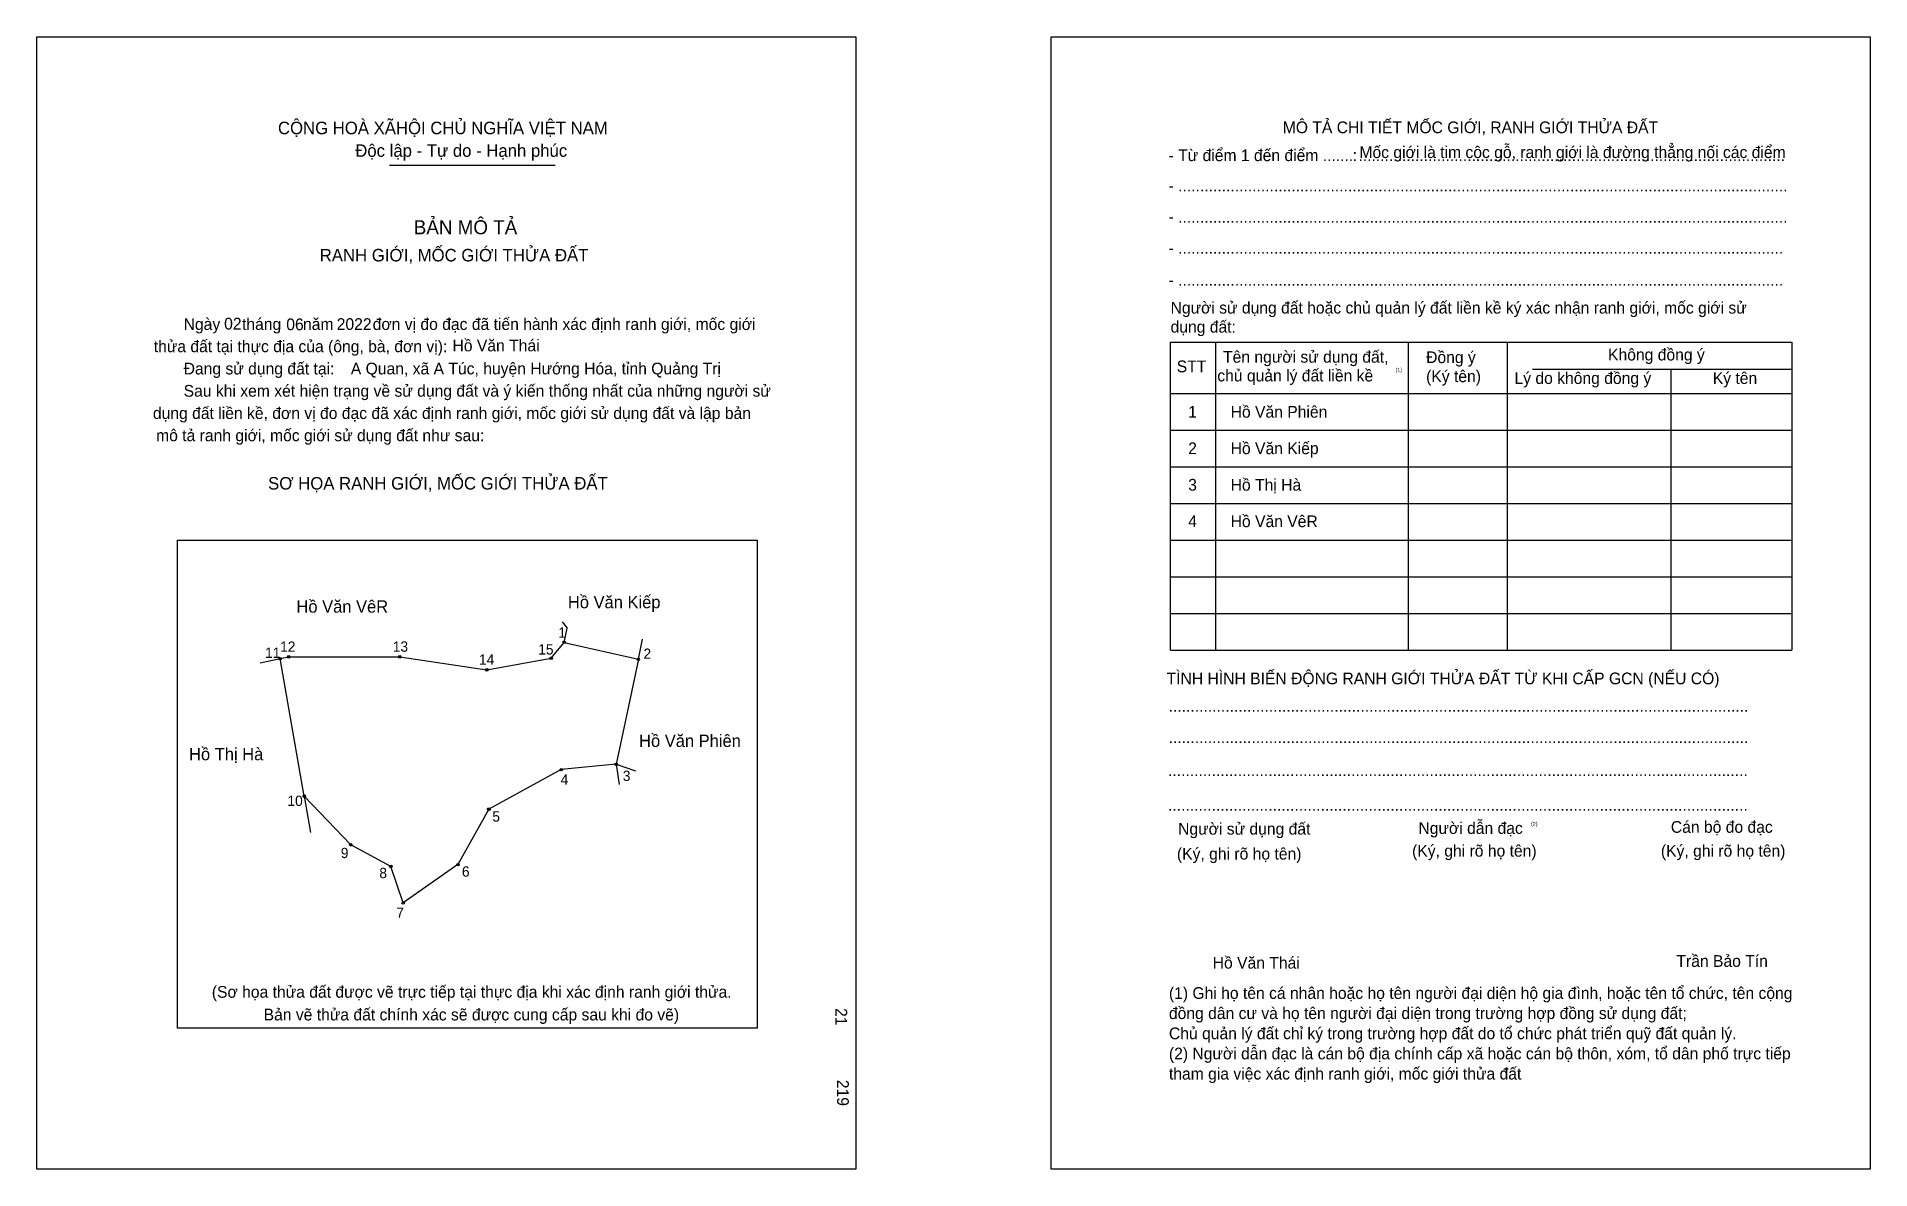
# Model space of a CAD drawing. Extents: x 547673 to 548256, y 1821056 to 1821416.
import ezdxf

# ---------------------------------------------------------------- set-up
doc = ezdxf.new("R2010")
doc.units = 0
for name, color, linetype in [('bmtKhungInTrang1', 7, 'Continuous'), ('bmtKhungInTrang2', 7, 'Continuous'), ('bmtNoiDung', 7, 'Continuous'), ('bmtTemplate', 7, 'Continuous'), ('CanhThua', 7, 'Continuous'), ('MocDinhThua', 7, 'Continuous'), ('RauThua', 7, 'Continuous'), ('SoHieuDinhThua', 7, 'Continuous'), ('TenChuLanCan', 7, 'Continuous')]:
    doc.layers.add(name, color=color, linetype=linetype)

msp = doc.modelspace()

# ---------------------------------------------------------------- linework, layer by layer
at = {"layer": 'bmtKhungInTrang1'}
msp.add_lwpolyline([(547673.44, 1821416.03), (547933.79, 1821416.03), (547933.79, 1821055.93), (547673.44, 1821055.93)], close=True, dxfattribs=at)
at = {"layer": 'bmtKhungInTrang2'}
msp.add_lwpolyline([(547995.88, 1821416.03), (548256.23, 1821416.03), (548256.23, 1821055.93), (547995.88, 1821055.93)], close=True, dxfattribs=at)
at = {"layer": 'bmtTemplate'}
for p, q in [((547785.63, 1821375.22), (547838.28, 1821375.22)), ((548048.11, 1821318.9), (548048.11, 1821221.01)), ((548109.35, 1821318.9), (548109.35, 1821221.01)), ((548140.86, 1821319.02), (548140.86, 1821221.01)), ((548231.31, 1821318.9), (548231.31, 1821221.01)), ((548148.86, 1821310.28), (548231.31, 1821310.28)), ((548033.83, 1821302.59), (548231.31, 1821302.59)), ((548033.83, 1821290.93), (548231.31, 1821290.93)), ((548033.83, 1821279.28), (548231.31, 1821279.28)), ((548033.83, 1821267.63), (548231.31, 1821267.63)), ((548033.83, 1821255.97), (548231.31, 1821255.97)), ((548033.83, 1821244.32), (548231.31, 1821244.32)), ((548033.83, 1821232.66), (548231.31, 1821232.66)), ((548033.83, 1821221.01), (548231.31, 1821221.01))]:
    msp.add_line(p, q, dxfattribs=at)
for points in [[(548033.7, 1821318.9), (548231.31, 1821318.9)], [(548033.7, 1821318.9), (548033.7, 1821221.01)], [(548192.87, 1821310.16), (548192.87, 1821221.01)]]:
    msp.add_lwpolyline(points, dxfattribs=at)
msp.add_lwpolyline([(547718.23, 1821100.78), (547718.23, 1821255.96), (547902.45, 1821255.96), (547902.45, 1821100.78)], close=True, dxfattribs=at)
at = {"layer": 'CanhThua'}
for p, q in [((547750.84, 1821218.31), (547753.56, 1821218.87)), ((547753.56, 1821218.87), (547788.82, 1821218.86)), ((547788.82, 1821218.86), (547816.51, 1821214.74)), ((547836.95, 1821218.41), (547841.11, 1821223.47)), ((547841.11, 1821223.47), (547864.69, 1821218.1)), ((547758.48, 1821174.57), (547750.84, 1821218.31)), ((547816.51, 1821214.74), (547836.95, 1821218.41)), ((547864.69, 1821218.1), (547857.63, 1821184.69)), ((547857.63, 1821184.69), (547840.18, 1821183.01)), ((547840.18, 1821183.01), (547817.14, 1821170.43)), ((547773.26, 1821159.11), (547758.48, 1821174.57)), ((547817.14, 1821170.43), (547807.34, 1821152.8)), ((547786.01, 1821152.24), (547773.26, 1821159.11)), ((547789.94, 1821140.64), (547786.01, 1821152.24)), ((547807.34, 1821152.8), (547789.94, 1821140.64))]:
    msp.add_line(p, q, dxfattribs=at)
at = {"layer": 'MocDinhThua'}
for centre in [(547750.84, 1821218.31), (547753.56, 1821218.87), (547788.82, 1821218.86), (547836.95, 1821218.41), (547841.11, 1821223.47), (547816.51, 1821214.74), (547864.69, 1821218.1), (547857.63, 1821184.69), (547840.18, 1821183.01), (547758.48, 1821174.57), (547817.14, 1821170.43), (547773.26, 1821159.11), (547786.01, 1821152.24), (547807.34, 1821152.8), (547789.94, 1821140.64)]:
    msp.add_circle(centre, 0.392, dxfattribs=at)
at = {"layer": 'RauThua'}
for p, q in [((547840.5, 1821229.95), (547842.03, 1821227.96)), ((547841.11, 1821223.47), (547842.03, 1821227.96)), ((547864.69, 1821218.1), (547866.04, 1821224.49)), ((547744.44, 1821217), (547750.84, 1821218.31)), ((547857.63, 1821184.69), (547858.6, 1821178.26)), ((547857.63, 1821184.69), (547863.79, 1821182.63)), ((547758.48, 1821174.57), (547760.5, 1821163))]:
    msp.add_line(p, q, dxfattribs=at)

# ---------------------------------------------------------------- texts
at = {"layer": 'bmtNoiDung'}
for s, height, p in [('02', 3.725, (547733.02, 1821322.92)), ('06', 3.725, (547752.77, 1821322.71)), ('2022', 3.725, (547768.8, 1821322.79)), ('Hồ Văn Thái', 3.7252, (547805.6, 1821315.99)), ('A Quan, xã A Túc, huyện Hướng Hóa, tỉnh Quảng Trị', 3.7252, (547773.28, 1821308.66)), ('1', 3.73, (548039.43, 1821294.9)), ('Hồ Văn Phiên ', 3.7252, (548052.92, 1821294.9)), ('2', 3.73, (548039.43, 1821283.3)), ('Hồ Văn Kiếp ', 3.7252, (548052.92, 1821283.3)), ('3', 3.73, (548039.43, 1821271.7)), ('Hồ Thị Hà ', 3.725, (548052.92, 1821271.7)), ('4', 3.73, (548039.43, 1821260.1)), ('Hồ Văn VêR ', 3.7252, (548052.92, 1821260.1)), ('Hồ Văn Thái', 3.7252, (548047.21, 1821119.75))]:
    msp.add_text(s, height=height, dxfattribs=at).set_placement(p)
for s, p in [('21', (547927.31, 1821107.19)), ('219', (547927.84, 1821084.39))]:
    msp.add_text(s, height=3.725, rotation=270, dxfattribs=at).set_placement(p)
at = {"layer": 'bmtTemplate'}
for s, height, p in [('CỘNG HOÀ XÃHỘI CHỦ NGHĨA VIỆT NAM', 3.9736, (547750.13, 1821385.02)), ('MÔ TẢ CHI TIẾT MỐC GIỚI, RANH GIỚI THỬA ĐẤT', 3.7238, (548069.49, 1821385.34)), ('Độc lập - Tự do - Hạnh phúc', 3.9736, (547774.7, 1821377.83)), ('Mốc giới là tim cộc gỗ, ranh giới là đường thẳng nối các điểm', 3.7238, (548093.85, 1821377.44)), ('- Từ điểm 1 đến điểm .......', 3.7238, (548033.2, 1821376.46)), (':', 3.72, (548091.7, 1821376.46)), ('..................................................................................................', 3.7238, (548093.54, 1821376.46)), ('- ............................................................................................................................................', 3.7238, (548033.2, 1821366.81)), ('BẢN MÔ TẢ', 4.47, (547793.3, 1821353.21)), ('- ............................................................................................................................................', 3.7238, (548033.2, 1821356.9)), ('RANH GIỚI, MỐC GIỚI THỬA ĐẤT', 3.9736, (547763.41, 1821344.58)), ('- ...........................................................................................................................................', 3.7238, (548033.2, 1821346.99)), ('- ...........................................................................................................................................', 3.7238, (548033.2, 1821336.85)), ('Người sử dụng đất hoặc chủ quản lý đất liền kề ký xác nhận ranh giới, mốc giới sử', 3.7238, (548033.83, 1821328)), ('Ngày     tháng     năm         đơn vị đo đạc đã tiến hành xác định ranh giới, mốc giới ', 3.7252, (547720.15, 1821322.79)), ('dụng đất:', 3.724, (548033.83, 1821321.94)), ('thửa đất tại thực địa của (ông, bà, đơn vị):', 3.7252, (547710.65, 1821315.72)), ('Đang sử dụng đất tại:', 3.7252, (547720.15, 1821308.64)), ('STT', 3.724, (548035.78, 1821309.35)), ('Tên người sử dụng đất,', 3.7238, (548050.51, 1821312.38)), ('Đồng ý', 3.724, (548115.05, 1821312.26)), ('Không đồng ý', 3.7238, (548172.88, 1821313.08)), ('chủ quản lý đất liền kề', 3.7238, (548048.68, 1821306.43)), ('(1)', 1.242, (548105.32, 1821309.48)), ('(Ký tên)', 3.724, (548115.05, 1821306.2)), ('Lý do không đồng ý', 3.7238, (548143.14, 1821305.62)), ('Ký tên', 3.724, (548206.16, 1821305.62)), ('Sau khi xem xét hiện trạng về sử dụng đất và ý kiến thống nhất của những người sử ', 3.7252, (547720.15, 1821301.57)), ('dụng đất liền kề, đơn vị đo đạc đã xác định ranh giới, mốc giới sử dụng đất và lập bản', 3.7252, (547710.38, 1821294.49)), ('mô tả ranh giới, mốc giới sử dụng đất như sau:', 3.7252, (547711.4, 1821287.42)), ('SƠ HỌA RANH GIỚI, MỐC GIỚI THỬA ĐẤT', 3.9736, (547746.99, 1821272.05)), ('TÌNH HÌNH BIẾN ĐỘNG RANH GIỚI THỬA ĐẤT TỪ KHI CẤP GCN (NẾU CÓ)', 3.7238, (548032.57, 1821210.14)), ('.....................................................................................................................................', 3.72938, (548033.2, 1821201.38)), ('.....................................................................................................................................', 3.72938, (548033.2, 1821191.47)), ('.....................................................................................................................................', 3.72938, (548033.01, 1821180.98)), ('.....................................................................................................................................', 3.72938, (548033.01, 1821169.91)), ('Người sử dụng đất', 3.7238, (548036.23, 1821162.34)), ('Người dẫn đạc', 3.7238, (548112.61, 1821162.57)), ('(2)', 1.242, (548148.37, 1821165.14)), ('Cán bộ đo đạc', 3.7238, (548192.83, 1821162.92)), ('(Ký, ghi rõ họ tên)', 3.7238, (548035.85, 1821154.41)), ('(Ký, ghi rõ họ tên)', 3.7238, (548110.59, 1821155.34)), ('(Ký, ghi rõ họ tên)', 3.7238, (548189.67, 1821155.34)), ('Trần Bảo Tín', 3.7238, (548194.61, 1821120.3)), ('(Sơ họa thửa đất được vẽ trực tiếp tại thực địa khi xác định ranh giới thửa.', 3.7252, (547729.1, 1821110.48)), ('(1) Ghi họ tên cá nhân hoặc họ tên người đại diện hộ gia đình, hoặc tên tổ chức, tên cộng', 3.7238, (548033.31, 1821110.12)), ('Bản vẽ thửa đất chính xác sẽ được cung cấp sau khi đo vẽ)', 3.7252, (547745.57, 1821103.27)), ('đồng dân cư và họ tên người đại diện trong trường hợp đồng sử dụng đất;', 3.7238, (548033.31, 1821103.71)), ('Chủ quản lý đất chỉ ký trong trường hợp đất do tổ chức phát triển quỹ đất quản lý.', 3.7238, (548033.31, 1821097.3)), ('(2) Người dẫn đạc là cán bộ địa chính cấp xã hoặc cán bộ thôn, xóm, tổ dân phố trực tiếp', 3.7238, (548033.31, 1821090.89)), ('tham gia việc xác định ranh giới, mốc giới thửa đất', 3.7238, (548033.31, 1821084.48))]:
    msp.add_text(s, height=height, dxfattribs=at).set_placement(p)
at = {"layer": 'SoHieuDinhThua'}
for s, height, p in [('1', 3.27, (547839.2, 1821224.93)), ('11', 3.266, (547746.03, 1821218.52)), ('12', 3.266, (547750.82, 1821220.48)), ('13', 3.266, (547786.63, 1821220.49)), ('14', 3.266, (547814.03, 1821216.37)), ('15', 3.266, (547832.85, 1821219.6)), ('2', 3.27, (547866.29, 1821218.23)), ('4', 3.27, (547839.98, 1821178.25)), ('3', 3.27, (547859.73, 1821179.4)), ('10', 3.266, (547753.14, 1821171.46)), ('5', 3.27, (547818.27, 1821166.48)), ('9', 3.27, (547770.11, 1821154.88)), ('8', 3.27, (547782.35, 1821148.5)), ('6', 3.27, (547808.6, 1821148.98)), ('7', 3.27, (547787.75, 1821135.9))]:
    msp.add_text(s, height=height, dxfattribs=at).set_placement(p)
at = {"layer": 'TenChuLanCan'}
for s, height, p in [('Hồ Văn VêR', 3.919, (547756.01, 1821232.91)), ('Hồ Văn Kiếp', 3.9194, (547842.28, 1821234.31)), ('Hồ Thị Hà', 3.919, (547721.87, 1821185.99)), ('Hồ Văn Phiên', 3.9194, (547864.91, 1821190.22))]:
    msp.add_text(s, height=height, dxfattribs=at).set_placement(p)

doc.saveas('drawing.dxf')
